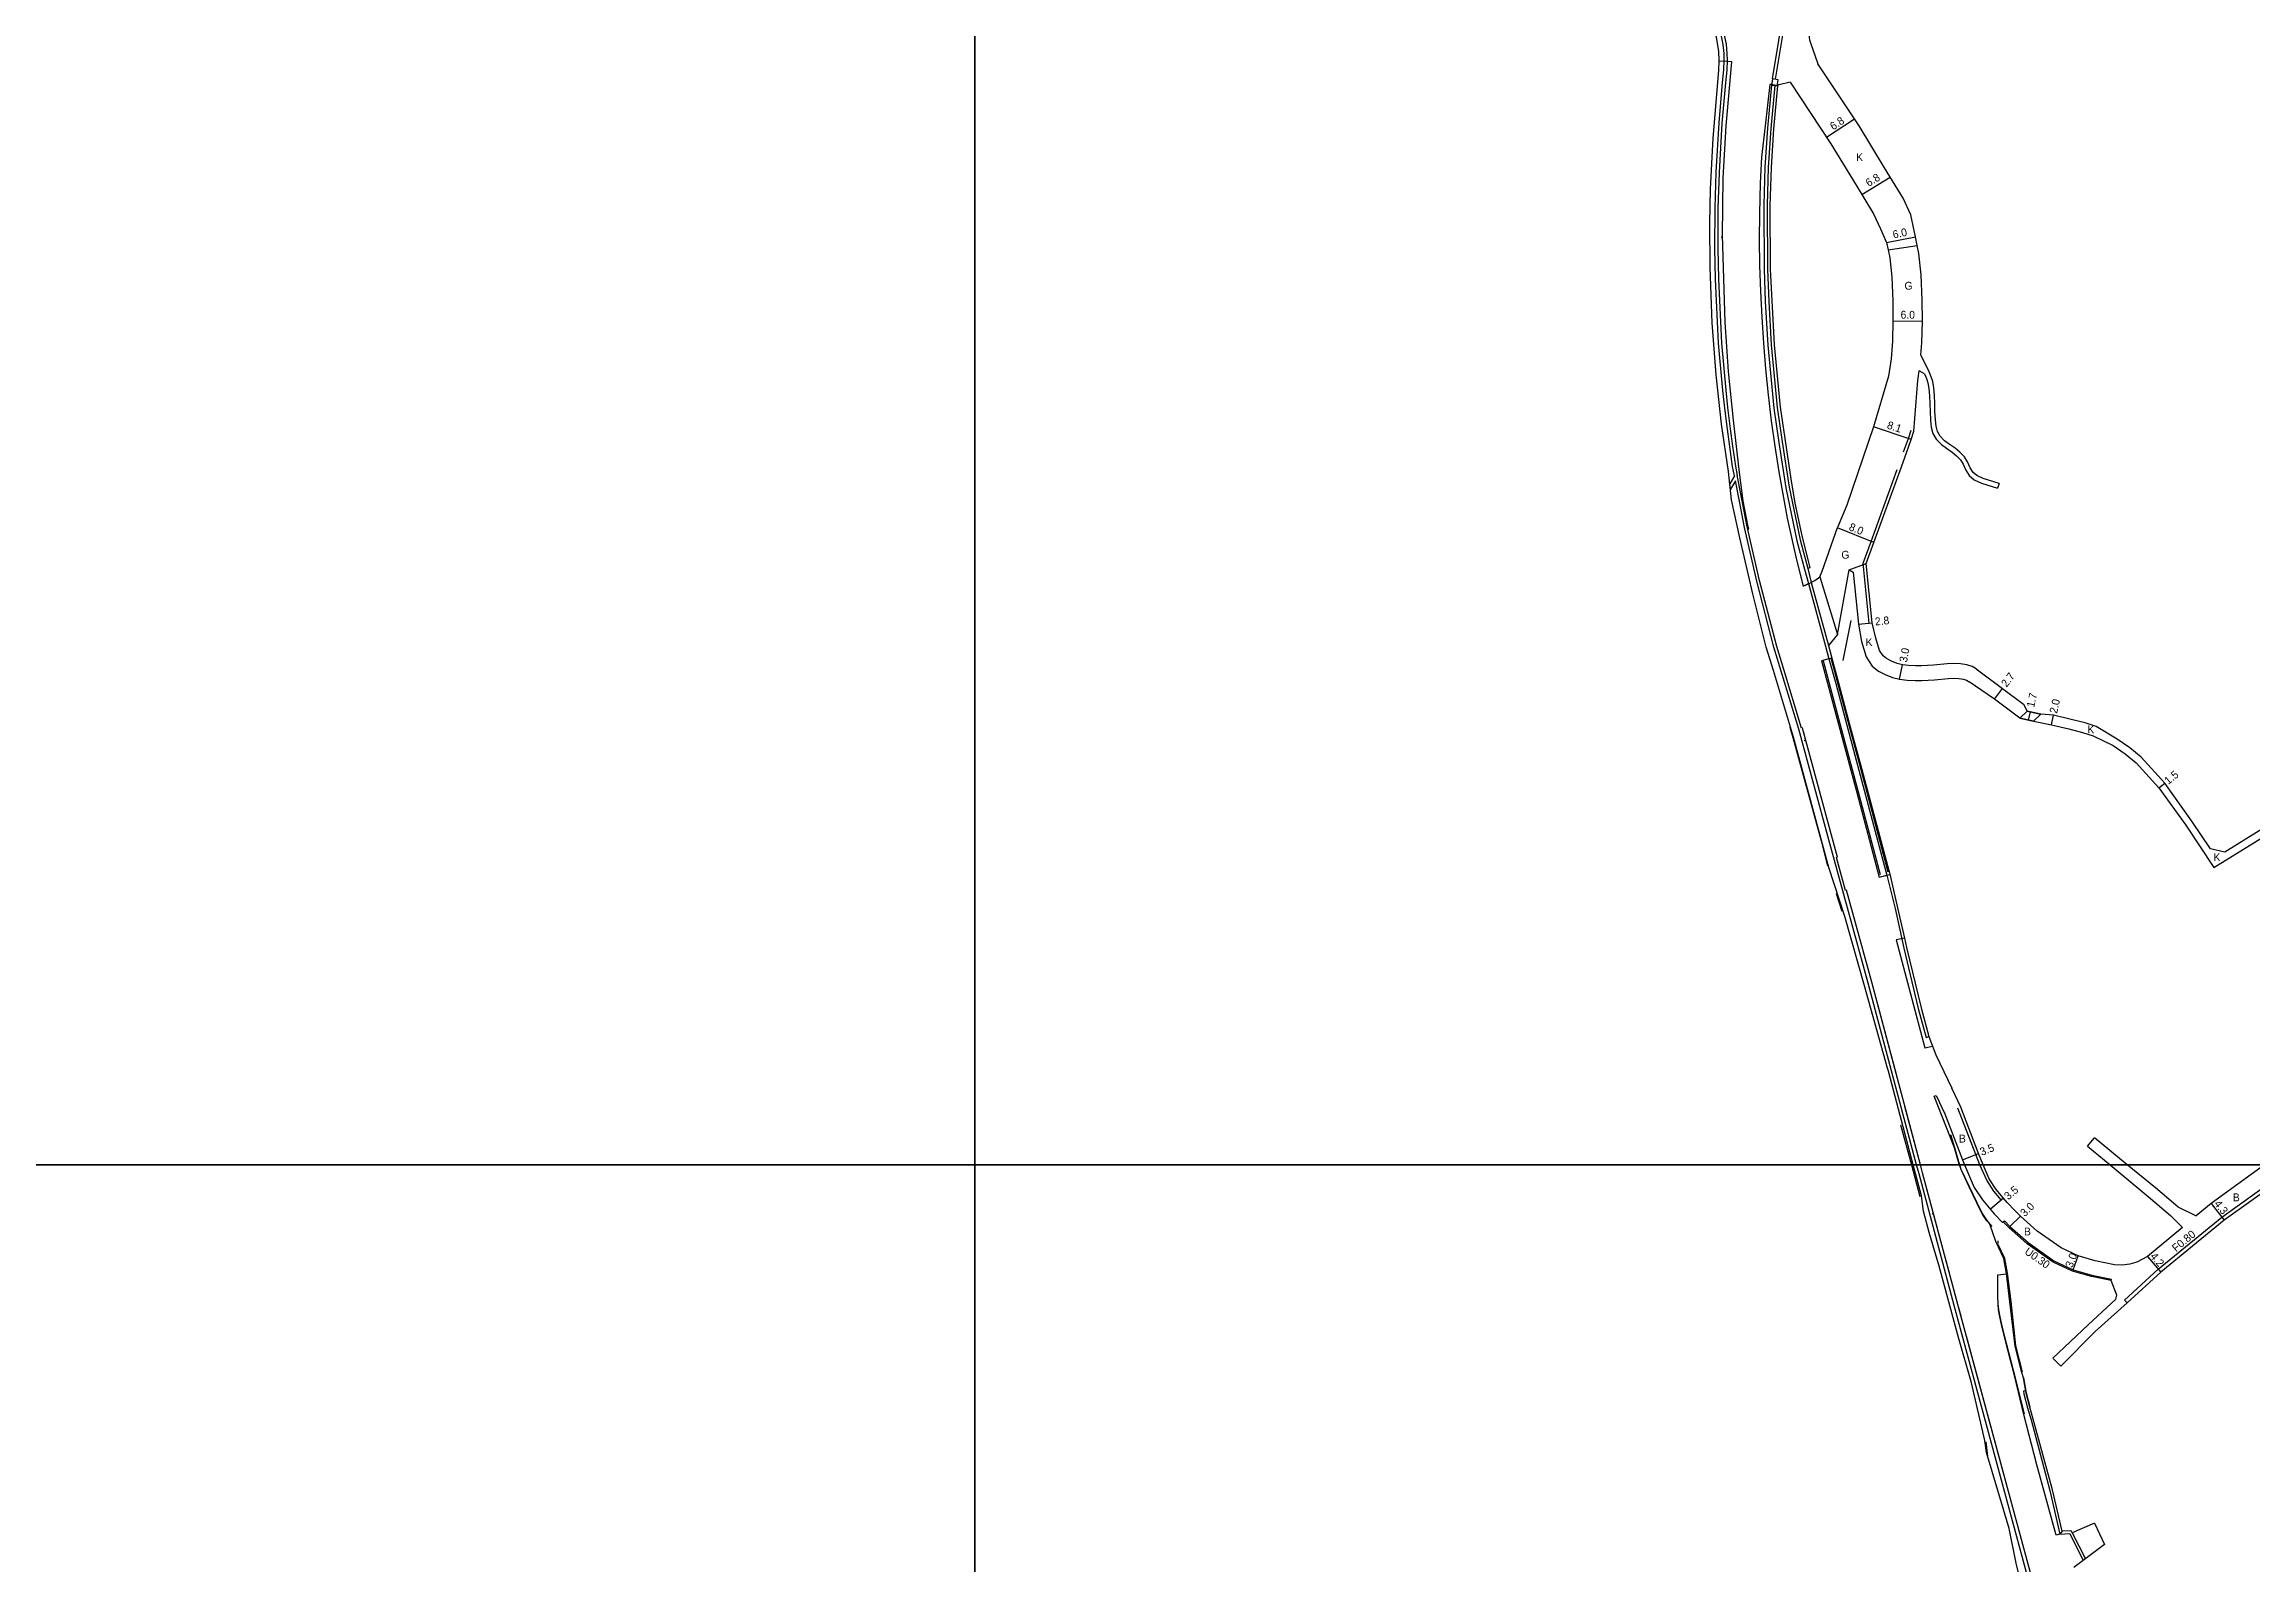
# Model space of a CAD drawing. Header units: metres. Extents: x 0 to 4000, y -96000 to -93000.
# Drawn here: x 1410.8 to 1859.6, y -93681.1 to -93372.2 of the extents above; entities that cross this region are included whole.
import ezdxf

# ---------------------------------------------------------------- set-up
doc = ezdxf.new("R2010")
doc.units = ezdxf.units.M
doc.header["$LTSCALE"] = 2.5
for name, color, linetype in [('側溝・桝', 7, 'Continuous'), ('図郭', 7, 'Continuous'), ('幅員', 7, 'Continuous'), ('歩道・分離帯・安全施設', 7, 'Continuous'), ('舗装', 7, 'Continuous'), ('道路', 7, 'Continuous')]:
    doc.layers.add(name, color=color, linetype=linetype)
doc.styles.get("Standard").update_dxf_attribs({"font": ''})
doc.styles.get('Standard').set_extended_font_data('@MS PGothic')

msp = doc.modelspace()

# ---------------------------------------------------------------- linework, layer by layer
at = {"layer": '側溝・桝'}
for points in [[(1762.13, -93379.2), (1764.71, -93363.66), (1765.1, -93362.38), (1768.56, -93343.99), (1770.81, -93331.11), (1770.53, -93329.7), (1773.22, -93313.35), (1775.75, -93310.61)], [(1762.74, -93379.3), (1765.33, -93363.85), (1765.73, -93362.54), (1769.2, -93344.1), (1771.47, -93331.1), (1771.2, -93329.69), (1773.84, -93313.65), (1775.76, -93311.57)], [(1754.39, -93459.95), (1754.01, -93458.04), (1753.44, -93453.98), (1752.95, -93450.43), (1752.42, -93446.14), (1752.02, -93442.55), (1751.17, -93432.96), (1750.53, -93419.97), (1750.4, -93413.62), (1750.44, -93405.5), (1750.66, -93398.21), (1751.26, -93388.17), (1751.96, -93379.97), (1752.23, -93377.38), (1752.29, -93375.45), (1752.26, -93374.07), (1752.1, -93372.26), (1751.48, -93369.25), (1749.98, -93363.23)], [(1757.1, -93470.83), (1756.98, -93470.31), (1755.97, -93464.98), (1755.14, -93460.8), (1754.95, -93459.83), (1755.02, -93459.82), (1754.65, -93457.95), (1754.08, -93453.89), (1753.59, -93450.34), (1753.07, -93446.06), (1752.67, -93442.48), (1751.82, -93432.92), (1751.18, -93419.95), (1751.05, -93413.61), (1751.09, -93405.51), (1751.31, -93398.24), (1751.91, -93388.21), (1752.61, -93380.03), (1752.88, -93377.43), (1752.94, -93375.45), (1752.91, -93374.04), (1752.75, -93372.17), (1752.11, -93369.11), (1750.62, -93362.96)], [(1761.92, -93380.47), (1761.08, -93389.25), (1760.58, -93397.17), (1760.34, -93404.92), (1760.4, -93417.94), (1760.65, -93424.49), (1761.18, -93433.37), (1762.41, -93446.14), (1763.38, -93453.12), (1764.84, -93462.37), (1767.05, -93473.11), (1768.62, -93478.9), (1769.42, -93481.8), (1772.9, -93494.53), (1773.6, -93497.14), (1774.96, -93502.13), (1777.14, -93510.32), (1779.68, -93519.77), (1785.43, -93541.34), (1787.02, -93547.87), (1788.82, -93555.92), (1791.76, -93568.22), (1793.37, -93574.08), (1793.91, -93573.91)], [(1762.58, -93380.58), (1761.77, -93389.3), (1761.27, -93397.21), (1761.03, -93404.93), (1761.09, -93417.93), (1761.34, -93424.45), (1761.87, -93433.31), (1763.09, -93446.06), (1764.06, -93453.02), (1765.52, -93462.25), (1767.72, -93472.95), (1769.27, -93478.73)], [(1754.39, -93459.95), (1753.44, -93461.56)], [(1754.58, -93460.91), (1753.56, -93462.66)], [(1791.41, -93600), (1781.54, -93563.03), (1773.58, -93533.94), (1767.48, -93511.4), (1762.42, -93494.77), (1758.92, -93481.33), (1756.42, -93470.42), (1755.41, -93465.09), (1754.58, -93460.91)], [(1769.98, -93481.57), (1773.48, -93494.38)], [(1846.94, -93806.42), (1831.76, -93749.66), (1824.92, -93724.4), (1821.68, -93712.24), (1814.2, -93684.58), (1809.35, -93666.57), (1799.08, -93628.54), (1791.9, -93601.82), (1791.41, -93600)], [(1833.64, -93627.46), (1840.53, -93621.22), (1853.47, -93610.6), (1868.31, -93600)], [(1830.96, -93623.51), (1826.95, -93622.69), (1823.12, -93621.58), (1819.15, -93619.74), (1813.89, -93616.04), (1810.15, -93612.7), (1809.03, -93611.55)], [(1833.64, -93627.46), (1834.18, -93628.06)], [(1813.57, -93645.89), (1813.12, -93645.97), (1813.21, -93646.51), (1813.98, -93649.36), (1814.69, -93651.81), (1818.49, -93666.15), (1820.54, -93675.05), (1822.54, -93674.95), (1825.3, -93680.38)], [(1823.02, -93674.78), (1825.71, -93680.08)]]:
    msp.add_lwpolyline(points, dxfattribs=at)
msp.add_lwpolyline([(1762.13, -93379.2), (1761.92, -93380.47), (1763.08, -93380.66), (1763.29, -93379.4)], close=True, dxfattribs=at)
at = {"layer": '図郭'}
for points in [[(800, -93600), (1600, -93600), (1600, -93000), (800, -93000)], [(1600, -93600), (2400, -93600), (2400, -93000), (1600, -93000)], [(800, -94200), (1600, -94200), (1600, -93600), (800, -93600)], [(1600, -94200), (2400, -94200), (2400, -93600), (1600, -93600)]]:
    msp.add_lwpolyline(points, close=True, dxfattribs=at)
at = {"layer": '幅員'}
for points in [[(1773.09, -93391.1), (1778.76, -93387.35)], [(1780.27, -93402.74), (1786.07, -93399.21)], [(1785.32, -93412.51), (1791.2, -93411.32)], [(1786.61, -93428.41), (1792.61, -93428.46)], [(1790.32, -93452.52), (1782.64, -93449.96)], [(1782.75, -93473.5), (1775.34, -93470.47)], [(1779.6, -93490.07), (1782.39, -93489.78)], [(1787.95, -93501.28), (1788.53, -93498.33)], [(1807.24, -93505.3), (1808.9, -93503.17)], [(1814.19, -93509.56), (1814.57, -93507.88)], [(1818.8, -93510.55), (1819.25, -93508.6)], [(1840.67, -93523.31), (1841.84, -93522.36)], [(1800.73, -93598.96), (1803.99, -93597.69)], [(1809.09, -93606.76), (1806.41, -93609.01)], [(1812.51, -93610.39), (1810.36, -93612.48)], [(1851.29, -93607.85), (1853.96, -93611.23)], [(1823.22, -93621.3), (1824.28, -93618.48)], [(1838.33, -93618.63), (1841.05, -93621.83)]]:
    msp.add_lwpolyline(points, dxfattribs=at)
at = {"layer": '歩道・分離帯・安全施設'}
for points in [[(1792.21, -93600), (1782.29, -93562.83), (1777.18, -93544.16), (1776.99, -93544.21), (1775.15, -93537.51), (1775.34, -93537.46), (1774.33, -93533.73), (1768.22, -93511.19), (1768.21, -93511.16), (1768.02, -93511.21), (1764.39, -93499.28), (1762.97, -93494.6), (1759.48, -93481.2), (1757.1, -93470.83), (1757.3, -93470.79), (1757.18, -93470.27), (1756.17, -93464.97), (1755.44, -93459.24), (1754.18, -93448.63), (1753.19, -93438.68), (1752.49, -93428.71), (1751.95, -93411.01), (1752.08, -93399.41), (1752.72, -93388.77), (1753.88, -93375.79), (1752.93, -93375.71), (1751.29, -93375.65)], [(1792.21, -93600), (1782.29, -93562.83), (1777.18, -93544.16), (1776.99, -93544.21), (1775.15, -93537.51), (1775.34, -93537.46), (1774.33, -93533.73), (1768.22, -93511.19), (1768.21, -93511.16), (1768.02, -93511.21), (1764.39, -93499.28), (1762.97, -93494.6), (1759.48, -93481.2), (1757.1, -93470.83), (1757.3, -93470.79), (1757.18, -93470.27), (1756.17, -93464.97), (1755.44, -93459.24), (1754.18, -93448.63), (1753.19, -93438.68), (1752.49, -93428.71), (1751.95, -93411.01), (1752.08, -93399.41), (1752.72, -93388.77), (1753.88, -93375.79), (1752.93, -93375.71)], [(1757.3, -93470.79), (1757.18, -93470.27), (1756.17, -93464.97), (1755.44, -93459.24), (1754.18, -93448.63), (1753.19, -93438.68), (1752.49, -93428.71), (1751.95, -93411.01), (1752.08, -93399.41), (1752.72, -93388.77), (1753.88, -93375.79)], [(1763.14, -93380.61), (1761.93, -93380.4), (1761.57, -93380.34), (1760.61, -93388.74), (1759.87, -93395.15), (1759.64, -93400.41), (1759.45, -93406.6), (1759.44, -93411.93), (1759.5, -93417.15), (1759.69, -93422.38), (1759.98, -93427.67), (1760.3, -93432.94), (1760.72, -93438.18), (1761.22, -93443.43), (1761.82, -93448.71), (1762.59, -93453.9), (1763.41, -93459.1), (1765.08, -93468.53), (1766.23, -93473.68), (1766.98, -93477), (1768.35, -93482.34), (1769.98, -93481.57)], [(1761.57, -93380.34), (1760.61, -93388.74), (1759.87, -93395.15), (1759.64, -93400.41), (1759.45, -93406.6), (1759.44, -93411.93), (1759.5, -93417.15), (1759.69, -93422.38), (1759.98, -93427.67), (1760.3, -93432.94), (1760.72, -93438.18), (1761.22, -93443.43), (1761.82, -93448.71), (1762.59, -93453.9), (1763.41, -93459.1), (1765.08, -93468.53), (1766.23, -93473.68), (1766.98, -93477), (1768.35, -93482.34)], [(1761.93, -93380.4), (1761.57, -93380.34), (1760.61, -93388.74), (1759.87, -93395.15), (1759.64, -93400.41), (1759.45, -93406.6), (1759.44, -93411.93), (1759.5, -93417.15), (1759.69, -93422.38), (1759.98, -93427.67), (1760.3, -93432.94), (1760.72, -93438.18), (1761.22, -93443.43), (1761.82, -93448.71), (1762.59, -93453.9), (1763.41, -93459.1), (1765.08, -93468.53), (1766.23, -93473.68), (1766.98, -93477), (1768.35, -93482.34), (1769.43, -93481.83)], [(1788.78, -93455.02), (1789.75, -93452.32), (1790.3, -93450.65)], [(1781.79, -93489.84), (1780.54, -93477.65), (1782.18, -93473.29), (1787.48, -93458.62)], [(1776.48, -93497.48), (1778.1, -93489.33)], [(1764.39, -93499.28), (1762.97, -93494.6)], [(1774.18, -93496.99), (1772.06, -93497.55), (1775.83, -93511.43), (1779.26, -93524.3), (1783.83, -93541.51), (1785.94, -93540.95)], [(1773.6, -93497.14), (1772.06, -93497.55), (1775.83, -93511.43), (1779.26, -93524.3), (1783.83, -93541.51), (1785.37, -93541.1)], [(1784.06, -93541.05), (1779.59, -93524.23), (1776.12, -93511.33), (1772.47, -93497.6)], [(1785.66, -93540.47), (1780.11, -93519.67), (1777.28, -93509.09), (1774.02, -93496.96)], [(1765.63, -93510.99), (1766.27, -93513.14), (1771.99, -93534.14), (1773.32, -93539.19)], [(1775.34, -93537.46), (1774.33, -93533.73), (1768.22, -93511.19), (1768.21, -93511.16)], [(1775.04, -93544.79), (1776.24, -93548.41)], [(1787.31, -93581.64), (1782.29, -93562.83), (1777.18, -93544.16)], [(1788.93, -93553.87), (1787.25, -93554.24), (1793.11, -93576.19), (1794.64, -93575.85)], [(1788.93, -93553.87), (1787.25, -93554.24), (1793.11, -93576.19), (1794.64, -93575.85)], [(1787.25, -93554.24), (1793.11, -93576.19)], [(1792.21, -93600), (1789.04, -93588.12)], [(1788.17, -93591.86), (1790.34, -93600)], [(1804.27, -93600), (1803.43, -93597.91), (1799.82, -93588.47)], [(1800.17, -93600), (1800.11, -93599.84), (1799.18, -93596.5), (1798.38, -93593.89)], [(1790.34, -93600), (1792.04, -93606.39)], [(1795.74, -93613.17), (1792.64, -93601.62), (1792.21, -93600)], [(1814.94, -93684.38), (1810.09, -93666.37), (1799.82, -93628.34), (1792.64, -93601.62), (1792.21, -93600)], [(1814.94, -93684.38), (1810.09, -93666.37), (1799.82, -93628.34), (1792.64, -93601.62), (1792.21, -93600)], [(1806.79, -93612.5), (1805.77, -93611.29), (1804.95, -93610.1), (1804.44, -93609.26), (1802.17, -93604.46), (1800.5, -93600.9), (1800.17, -93600)], [(1808.57, -93607.08), (1807.12, -93605.34), (1805.66, -93603.12), (1804.27, -93600)], [(1800.47, -93630.76), (1799.82, -93628.34), (1797.44, -93619.47)], [(1808.02, -93615.99), (1807.99, -93615.42)], [(1812.94, -93642.09), (1811.58, -93636.8), (1810.61, -93627.78), (1809.9, -93622), (1809.35, -93619.03), (1808.02, -93616.19)], [(1820.97, -93674.48), (1820.54, -93675.05), (1819.75, -93675.29), (1815.84, -93660.93), (1813.21, -93650.71), (1811.4, -93643.06), (1809.62, -93636.3), (1808.67, -93632.46), (1808.33, -93630.88), (1808.09, -93629.48), (1807.97, -93628.28), (1807.89, -93626.61), (1807.91, -93622.32), (1809.67, -93622.14)], [(1820.54, -93675.05), (1819.75, -93675.29), (1815.84, -93660.93), (1813.21, -93650.71), (1811.4, -93643.06), (1809.62, -93636.3), (1808.67, -93632.46), (1808.33, -93630.88), (1808.09, -93629.48), (1807.97, -93628.28), (1807.89, -93626.61), (1807.91, -93622.32), (1809.67, -93622.14)], [(1813.33, -93650.6), (1811.44, -93643.05), (1809.66, -93636.29), (1808.71, -93632.45), (1808.37, -93630.88), (1808.13, -93629.48), (1808.01, -93628.28), (1807.93, -93626.61), (1807.95, -93622.37)], [(1822.62, -93712.79), (1822.43, -93712.06), (1814.94, -93684.38), (1810.09, -93666.37), (1801.56, -93634.78)], [(1814.5, -93649.22), (1813.74, -93646.4), (1813.2, -93643.29)], [(1819.75, -93675.29), (1815.84, -93660.93), (1813.21, -93650.71)], [(1805.51, -93656.3), (1805.83, -93659.19)]]:
    msp.add_lwpolyline(points, dxfattribs=at)
for p in [(1751.83, -93411.43, 191.56), (1768.72, -93513.69, 194.91), (1794.73, -93609.92, 200.5)]:
    msp.add_point(p, dxfattribs=at)
at = {"layer": '舗装'}
for points in [[(1785.61, -93413.96), (1791.55, -93413.08)], [(1771.75, -93480.42), (1775.3, -93492.17)], [(1777.7, -93479.03), (1781.15, -93477.72)]]:
    msp.add_lwpolyline(points, dxfattribs=at)
at = {"layer": '道路'}
for points in [[(1775.79, -93308.88), (1775.74, -93309.45), (1775.78, -93314.97), (1775.79, -93318.92), (1775.42, -93330.06), (1774.12, -93339.7), (1773.45, -93344.92), (1772.78, -93349.49), (1770.83, -93362.82), (1769.6, -93370.31), (1769.57, -93370.88), (1769.65, -93371.32), (1769.81, -93371.91), (1771.36, -93376.14)], [(1755.48, -93472.52), (1753.81, -93464.8), (1753.15, -93459.03), (1751.78, -93449.43), (1750.69, -93439.41), (1749.88, -93428.82), (1749.46, -93417.53), (1749.41, -93408.63), (1749.5, -93401.66), (1750.06, -93391.25), (1751.22, -93377.52), (1751.29, -93375.47), (1751.24, -93373.68), (1750.76, -93370.74), (1749.54, -93365.37), (1749.98, -93363.23)], [(1790.24, -93406.83), (1788.66, -93403.46), (1784.9, -93397.28), (1779.72, -93388.8), (1771.36, -93376.14)], [(1763.13, -93380.62), (1762.34, -93389.35), (1761.84, -93397.23), (1761.6, -93404.94), (1761.66, -93417.91), (1762.43, -93433.27), (1763.66, -93445.99), (1765.84, -93460.53)], [(1765.68, -93379.89), (1765.68, -93379.89), (1763.47, -93380.42), (1763.36, -93380.43), (1763.26, -93380.48), (1763.19, -93380.53), (1763.13, -93380.62)], [(1765.68, -93379.89), (1773.98, -93392.45), (1779.1, -93400.82), (1782.66, -93406.68), (1784.09, -93409.72)], [(1792.29, -93435.3), (1792.49, -93432.89), (1792.61, -93428.46), (1792.57, -93424.21), (1792.37, -93419.09), (1791.88, -93414.7), (1791.55, -93413.08), (1791.2, -93411.32), (1790.24, -93406.83)], [(1784.09, -93409.72), (1785.32, -93412.51), (1785.61, -93413.96), (1785.95, -93415.62), (1786.38, -93419.54), (1786.57, -93424.36), (1786.61, -93428.41), (1786.49, -93432.57), (1786.21, -93436.12), (1785.71, -93439.67)], [(1793.95, -93438.8), (1792.29, -93435.3)], [(1785.71, -93439.67), (1782.64, -93449.96), (1777.25, -93465.89), (1775.35, -93470.45)], [(1791.65, -93440.51), (1791.92, -93438.59)], [(1793.03, -93439.19), (1791.92, -93438.59)], [(1793.03, -93439.19), (1793.45, -93440.16), (1793.72, -93440.98), (1793.91, -93442.16), (1794.04, -93443.64), (1794.1, -93445.25), (1794.14, -93446.8), (1794.24, -93448.64), (1794.38, -93450.03), (1794.73, -93451.29), (1795.42, -93452.49), (1796.44, -93453.53), (1797.46, -93454.29), (1798.62, -93455.09), (1799.55, -93455.85), (1800.34, -93456.68), (1800.85, -93457.55), (1801.41, -93458.75), (1802.12, -93459.87), (1803.09, -93460.73), (1804.61, -93461.39), (1807.88, -93462.45)], [(1808.19, -93461.5), (1804.96, -93460.45), (1803.64, -93459.87), (1802.89, -93459.22), (1802.29, -93458.27), (1801.73, -93457.09), (1801.15, -93456.07), (1800.23, -93455.12), (1799.22, -93454.29), (1798.05, -93453.48), (1797.1, -93452.78), (1796.22, -93451.88), (1795.66, -93450.9), (1795.37, -93449.85), (1795.24, -93448.56), (1795.14, -93446.76), (1795.1, -93445.22), (1795.04, -93443.58), (1794.91, -93442.03), (1794.69, -93440.74), (1794.38, -93439.8), (1793.95, -93438.8)], [(1781.15, -93477.72), (1782.75, -93473.5), (1788.05, -93458.82), (1789.34, -93455.23), (1790.32, -93452.52), (1790.87, -93450.84), (1791.65, -93440.51)], [(1765.84, -93460.53), (1766.68, -93465.49), (1768.02, -93471.77), (1769.45, -93477.51), (1769.72, -93478.61), (1769.27, -93478.73), (1769.98, -93481.57), (1770.01, -93481.58), (1770.04, -93481.57), (1770.07, -93481.55), (1770.34, -93481.41), (1770.71, -93481.21), (1771.74, -93480.44), (1772.22, -93479.27), (1775.35, -93470.45)], [(1808.19, -93461.5), (1807.88, -93462.45)], [(1766.41, -93513.01), (1762.34, -93499.52), (1760.83, -93494.76), (1758.12, -93483.88), (1755.48, -93472.52)], [(1775.3, -93492.17), (1777.7, -93479.03), (1778.52, -93479.53)], [(1778.52, -93479.53), (1779.6, -93490.07)], [(1782.39, -93489.78), (1781.15, -93477.72)], [(1775.3, -93492.17), (1773.48, -93494.38), (1774.18, -93496.99)], [(1779.6, -93490.07), (1780.21, -93493.62), (1781.14, -93496.72), (1782.35, -93498.58), (1783.69, -93499.63), (1785.05, -93500.31), (1786.48, -93500.89), (1787.95, -93501.28), (1789.52, -93501.48), (1791.13, -93501.51), (1792.47, -93501.51), (1795.07, -93501.41), (1797.84, -93501.13), (1799.03, -93501.08), (1800.01, -93501.11), (1800.93, -93501.27), (1801.52, -93501.45), (1802.11, -93501.77)], [(1803.55, -93499.14), (1802.69, -93498.66), (1801.62, -93498.34), (1800.3, -93498.12), (1799.01, -93498.08), (1797.63, -93498.14), (1794.87, -93498.41), (1792.41, -93498.51), (1791.16, -93498.51), (1789.74, -93498.48), (1788.53, -93498.33), (1787.43, -93498.04), (1786.29, -93497.58), (1785.3, -93497.08), (1784.59, -93496.53), (1783.89, -93495.45), (1783.13, -93492.89), (1782.39, -93489.78)], [(1774.18, -93496.99), (1775.53, -93501.97), (1777.71, -93510.17)], [(1815.19, -93509.79), (1812.42, -93509.16), (1807.24, -93505.3), (1802.11, -93501.77)], [(1803.55, -93499.14), (1808.9, -93503.17), (1813.11, -93506.31), (1813.88, -93507.73), (1816.65, -93508.35)], [(1777.71, -93510.17), (1780.26, -93519.62), (1786.01, -93541.19), (1787.56, -93547.74), (1788.93, -93553.87)], [(1812.42, -93509.16), (1815.19, -93509.79)], [(1816.65, -93508.35), (1813.88, -93507.73)], [(1815.19, -93509.79), (1818.8, -93510.55), (1822.35, -93511.36), (1825.14, -93512.06), (1827.29, -93512.79)], [(1827.94, -93510.9), (1825.7, -93510.14), (1822.81, -93509.42), (1819.25, -93508.6), (1816.65, -93508.35)], [(1851.15, -93535.76), (1847.38, -93530.11), (1841.84, -93522.36), (1837.05, -93517.14), (1834.75, -93515.21), (1832.15, -93513.45), (1827.94, -93510.9)], [(1785.67, -93580.96), (1785.5, -93580.32), (1780.79, -93563.61), (1776.81, -93549.48), (1773.59, -93539.54), (1766.41, -93513.01)], [(1827.29, -93512.79), (1831.38, -93514.74), (1833.84, -93516.41), (1836.01, -93518.23), (1840.67, -93523.31), (1846.14, -93530.96), (1851.86, -93539.55)], [(1851.86, -93539.55), (1868.47, -93529.24), (1879.35, -93529.14), (1884.88, -93534.21)], [(1885.89, -93533.1), (1879.92, -93527.64), (1868.03, -93527.75), (1854.08, -93536.41)], [(1854.08, -93536.41), (1851.15, -93535.76)], [(1788.93, -93553.87), (1789.37, -93555.79), (1792.31, -93568.08), (1793.91, -93573.91)], [(1793.91, -93573.91), (1795.3, -93577.61), (1798.54, -93584.37)], [(1790.73, -93600), (1785.67, -93580.96)], [(1800.11, -93600), (1800.05, -93599.86), (1799.13, -93596.52), (1795, -93585.99), (1795.38, -93585.86)], [(1795.38, -93585.86), (1797.16, -93589.64), (1800.73, -93598.96), (1801.14, -93600)], [(1804.91, -93600), (1803.99, -93597.69), (1800.38, -93588.26), (1798.54, -93584.37)], [(1826.18, -93596.15), (1827.59, -93594.47)], [(1826.18, -93596.15), (1830.77, -93600)], [(1834.2, -93600), (1827.59, -93594.47)], [(1824.91, -93728.68), (1822.77, -93721.38), (1820.64, -93714.29), (1817.36, -93704.68), (1816.36, -93702.44), (1814.9, -93694.32), (1811.65, -93680.98), (1810.21, -93673.93), (1805.59, -93658.47), (1805.29, -93656.02), (1802.55, -93644.29), (1799.95, -93635.05), (1795.98, -93620.59), (1793.99, -93613.7), (1792.82, -93609.39), (1792.4, -93606.27), (1790.73, -93600)], [(1807.55, -93615.58), (1806.3, -93612.01), (1805.72, -93611.33), (1804.9, -93610.14), (1804.39, -93609.29), (1802.11, -93604.48), (1800.44, -93600.92), (1800.11, -93600)], [(1801.14, -93600), (1803.13, -93604.56), (1804.79, -93607.08), (1807.21, -93609.96), (1808.89, -93611.69)], [(1812.51, -93610.39), (1811.4, -93609.25), (1809.81, -93607.61), (1809.03, -93606.69), (1807.6, -93604.98), (1806.19, -93602.83), (1804.91, -93600)], [(1830.77, -93600), (1838.47, -93606.39), (1843.01, -93610.26)], [(1869.73, -93600), (1853.96, -93611.23), (1841.05, -93621.83), (1834.18, -93628.06)], [(1844.5, -93608.51), (1839.96, -93604.64), (1834.2, -93600)], [(1862.12, -93600), (1851.29, -93607.85), (1848.26, -93610.37)], [(1831.62, -93620.28), (1827.74, -93619.49), (1824.28, -93618.48), (1820.81, -93616.87), (1815.95, -93613.46), (1812.51, -93610.39)], [(1843.01, -93610.26), (1845.45, -93612.71)], [(1844.5, -93608.51), (1848.26, -93610.37)], [(1808.89, -93611.69), (1809.03, -93611.55), (1809.25, -93611.34)], [(1809.25, -93611.34), (1810.36, -93612.48)], [(1810.36, -93612.48), (1814.08, -93615.8), (1819.3, -93619.47), (1823.22, -93621.3), (1827.02, -93622.4), (1831.02, -93623.22)], [(1845.45, -93612.71), (1838.33, -93618.63), (1836.2, -93619.79), (1834.75, -93620.17), (1833.19, -93620.36), (1831.62, -93620.28)], [(1827.56, -93672.83), (1823.02, -93674.78), (1822.86, -93674.41), (1820.97, -93674.48), (1819.01, -93666.02), (1815.13, -93651.69), (1814.42, -93649.24), (1813.66, -93646.41), (1813.12, -93643.3), (1812.81, -93642.17), (1811.47, -93636.81), (1810.37, -93627.83), (1809.66, -93622.05), (1809.16, -93618.99), (1807.55, -93615.58)], [(1832.08, -93626.44), (1830.96, -93623.51), (1831.02, -93623.22)], [(1819.11, -93639.29), (1826.29, -93632.48), (1831.93, -93627.31), (1832.08, -93626.44)], [(1834.18, -93628.06), (1827.68, -93633.85), (1820.76, -93640.9)], [(1819.11, -93639.29), (1820.76, -93640.9)], [(1827.56, -93672.83), (1829.62, -93677.16)], [(1829.62, -93677.16), (1823.35, -93681.83)]]:
    msp.add_lwpolyline(points, dxfattribs=at)
msp.add_lwpolyline([(1813.88, -93507.73), (1816.65, -93508.35), (1815.19, -93509.79), (1812.42, -93509.16)], close=True, dxfattribs=at)

# ---------------------------------------------------------------- texts
at = {"layer": '側溝・桝'}
for s, rotation, p in [('F0.80', 39.3968, (1844.14, -93617.77)), ('U0.30', 324.9241, (1813.21, -93617.95))]:
    msp.add_text(s, height=1.6, rotation=rotation, dxfattribs=at).set_placement(p)
at = {"layer": '幅員'}
for s, rotation, p in [('6.8', 33.442, (1774.46, -93389.73)), ('6.8', 31.3436, (1781.67, -93401.21)), ('6.0', 11.3609, (1786.73, -93411.68)), ('6.0', 359.4653, (1788.15, -93427.96)), ('8.1', 341.5964, (1785.27, -93450.26)), ('8.0', 337.7437, (1777.51, -93470.91)), ('2.8', 5.843, (1783.02, -93490.35)), ('3.0', 78.9741, (1789.43, -93497.93)), ('2.7', 52.1051, (1809.71, -93503)), ('1.7', 77.3575, (1815.3, -93507.1)), ('2.0', 77.0827, (1819.94, -93508.34)), ('1.5', 39.0587, (1842.57, -93522.77)), ('3.5', 21.3604, (1804.64, -93598.16)), ('3.5', 39.9691, (1810.04, -93607.21)), ('3.0', 44.2167, (1813.41, -93610.63)), ('4.3', 308.2558, (1851.79, -93607.94)), ('3.0', 69.415, (1823.06, -93621.02)), ('4.2', 310.4994, (1838.78, -93618.65))]:
    msp.add_text(s, height=1.6, rotation=rotation, dxfattribs=at).set_placement(p)
at = {"layer": '舗装'}
for s, p in [('K', (1779.12, -93395.93)), ('G', (1788.95, -93422.07)), ('G', (1776.12, -93476.76)), ('K', (1781.05, -93494.52)), ('K', (1826.14, -93512.27)), ('K', (1851.76, -93538.23)), ('B', (1800.02, -93595.44)), ('B', (1855.71, -93607.39)), ('B', (1813.24, -93614.33))]:
    msp.add_text(s, height=1.6, dxfattribs=at).set_placement(p)

doc.saveas('drawing.dxf')
